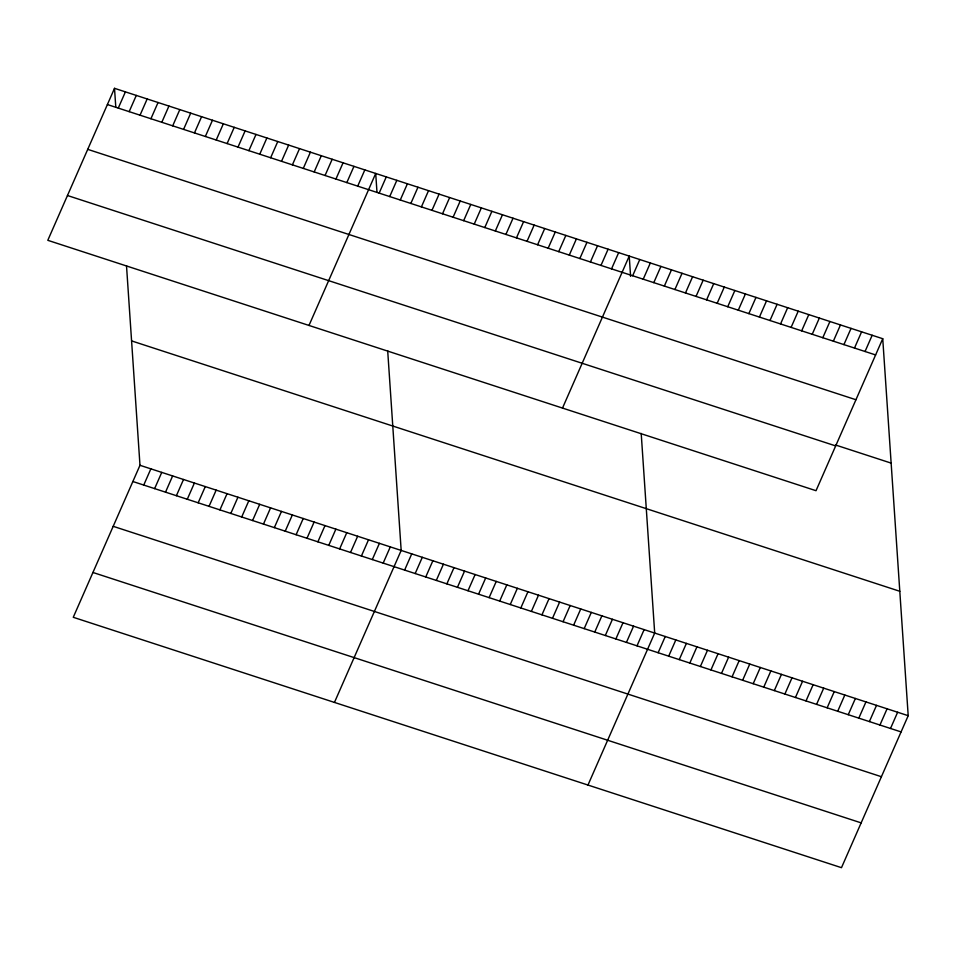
<?xml version="1.0" encoding="UTF-8"?>
<svg xmlns="http://www.w3.org/2000/svg" width="956" height="956" viewBox="0 0 956 956"><rect width="100%" height="100%" fill="white"/><g stroke="black" fill="none" stroke-linecap="round" stroke-linejoin="round"><path stroke-width="1.43" d="M114.517 88.322L47.8 240.315L816.018 490.703L882.735 338.711L114.517 88.322L115.796 107.251M118.281 108.088L125.403 91.872M129.168 111.637L136.29 95.421M140.042 115.186L147.164 98.97M150.929 118.735L158.051 102.507M161.815 122.284L168.937 106.056M172.701 125.834L179.812 109.605M183.576 129.383L190.698 113.155M194.462 132.92L201.585 116.704M205.349 136.469L212.471 120.253M216.223 140.018L223.346 123.79M227.11 143.567L234.232 127.339M237.996 147.116L245.118 130.888M248.883 150.666L255.993 134.438M259.757 154.203L266.879 137.987M270.644 157.752L277.766 141.536M126.503 265.66L139.982 465.297L73.265 617.289L841.483 867.678L908.2 715.686L882.735 338.711M281.53 161.301L288.652 145.085M143.747 485.062L150.869 468.846M292.405 164.85L299.527 148.622M154.633 488.612L161.755 472.395M303.291 168.399L310.413 152.171M165.519 492.161L172.63 475.933M314.177 171.949L321.3 155.72M176.394 495.71L183.516 479.482M325.064 175.486L332.174 159.27M187.28 499.259L194.403 483.031M335.938 179.035L343.061 162.819M198.167 502.796L205.289 486.58M346.825 182.584L353.947 166.368M209.041 506.345L216.164 490.129M357.711 186.133L364.834 169.905M219.928 509.895L227.05 493.678M308.991 325.446L375.708 173.454L376.987 192.383M230.814 513.444L237.936 497.216M379.15 193.124L386.272 176.896M241.701 516.993L248.811 500.765M389.713 196.566L396.836 180.337M252.575 520.542L259.697 504.314M400.277 200.007L407.399 183.791M263.462 524.079L270.584 507.863M410.841 203.449L417.963 187.233M274.348 527.628L281.47 511.412M421.405 206.89L428.527 190.674M285.223 531.178L292.345 514.961M431.969 210.332L439.091 194.116M296.109 534.727L303.231 518.499M442.532 213.774L449.655 197.557M306.995 538.276L314.118 522.048M453.096 217.227L460.218 200.999M317.882 541.825L324.992 525.597M463.66 220.669L470.782 204.441M328.756 545.374L335.879 529.146M474.224 224.11L481.346 207.882M339.643 548.911L346.765 532.695M484.788 227.552L491.898 211.324M350.529 552.46L357.652 536.244M495.339 230.994L502.462 214.765M361.404 556.01L368.526 539.782M505.903 234.435L513.025 218.219M372.29 559.559L379.413 543.331M516.467 237.877L523.589 221.661M383.177 563.108L390.299 546.88M527.031 241.318L534.153 225.102M334.457 702.421L401.173 550.429L387.694 350.792M537.595 244.76L544.717 228.544M404.615 570.099L411.737 553.871M548.158 248.213L555.281 231.985M415.179 573.54L422.301 557.312M558.722 251.655L565.844 235.427M425.743 576.982L432.865 560.754M569.286 255.097L576.408 238.869M436.306 580.423L443.429 564.195M579.85 258.538L586.972 242.31M446.87 583.865L453.992 567.649M590.414 261.98L597.536 245.752M457.434 587.307L464.556 571.091M600.977 265.421L608.1 249.205M467.998 590.748L475.12 574.532M611.541 268.863L618.663 252.647M478.562 594.19L485.684 577.974M562.498 408.081L629.227 256.089L630.59 276.368M489.125 597.631L496.248 581.415M632.669 275.746L639.779 259.53M499.689 601.085L506.811 584.857M643.221 279.2L650.343 262.972M510.253 604.527L517.375 588.298M653.785 282.641L660.907 266.413M520.817 607.968L527.939 591.74M664.348 286.083L671.471 269.855M531.381 611.41L538.503 595.182M674.912 289.525L682.034 273.296M541.944 614.851L549.055 598.623M685.476 292.966L692.598 276.738M552.496 618.293L559.619 602.077M696.04 296.408L703.162 280.192M563.06 621.735L570.182 605.518M706.603 299.849L713.726 283.633M573.624 625.176L580.746 608.96M717.167 303.291L724.29 287.075M584.188 628.618L591.31 612.402M727.731 306.733L734.853 290.516M594.751 632.071L601.874 615.843M738.295 310.174L745.417 293.958M605.315 635.513L612.438 619.285M748.859 313.628L755.981 297.4M615.879 638.955L623.001 622.726M759.423 317.069L766.545 300.841M626.443 642.396L633.565 626.168M769.986 320.511L777.108 304.283M637.007 645.838L644.129 629.61M780.55 323.953L787.66 307.724M587.976 785.043L654.693 633.063L641.201 433.427M791.102 327.394L798.224 311.166M658.134 652.721L665.257 636.505M801.666 330.836L808.788 314.62M668.698 656.163L675.82 639.946M812.23 334.277L819.352 318.061M679.262 659.604L686.384 643.388M822.793 337.719L829.916 321.503M689.826 663.058L696.936 646.83M833.357 341.161L840.479 324.944M700.378 666.499L707.5 650.271M843.921 344.614L851.043 328.386M710.941 669.941L718.064 653.713M854.485 348.056L861.607 331.828M721.505 673.383L728.627 657.154M865.049 351.497L872.171 335.269M732.069 676.824L739.191 660.596M742.633 680.266L749.755 664.05M753.197 683.707L760.319 667.491M763.76 687.149L770.883 670.933M774.324 690.591L781.446 674.374M784.888 694.032L792.01 677.816M795.452 697.486L802.574 681.258M806.016 700.927L813.138 684.699M816.579 704.369L823.702 688.141M827.143 707.81L834.265 691.582M837.707 711.252L844.817 695.024M848.259 714.694L855.381 698.478M858.823 718.135L865.945 701.919M869.386 721.577L876.509 705.361M879.95 725.018L887.072 708.802M890.514 728.472L897.636 712.244M107.395 104.551L875.612 354.939M87.725 149.351L855.943 399.739M835.675 445.042L891.135 463.11M67.47 195.514L835.675 445.902M131.581 340.898L899.799 591.286M139.982 465.297L908.2 715.686M132.86 481.513L901.078 731.914M113.202 526.326L881.408 776.714M92.935 572.477L861.153 822.877"/></g></svg>
